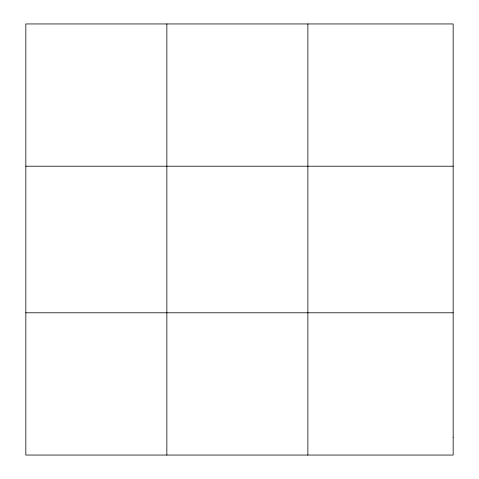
<?xml version="1.0" encoding="UTF-8"?>
<svg xmlns="http://www.w3.org/2000/svg" width="479" height="479" viewBox="0 0 479 479"><rect width="100%" height="100%" fill="white"/><g stroke="black" fill="none" stroke-linecap="round" stroke-linejoin="round"><path stroke-width="0.72" d="M166.854 455.05L166.854 23.95M307.871 455.05L307.871 23.95M25.836 166.213L453.164 166.213M25.836 312.787L453.164 312.787M453.164 437.267L453.164 455.05L25.836 455.05L25.836 23.95L453.164 23.95L453.164 437.267"/></g></svg>
